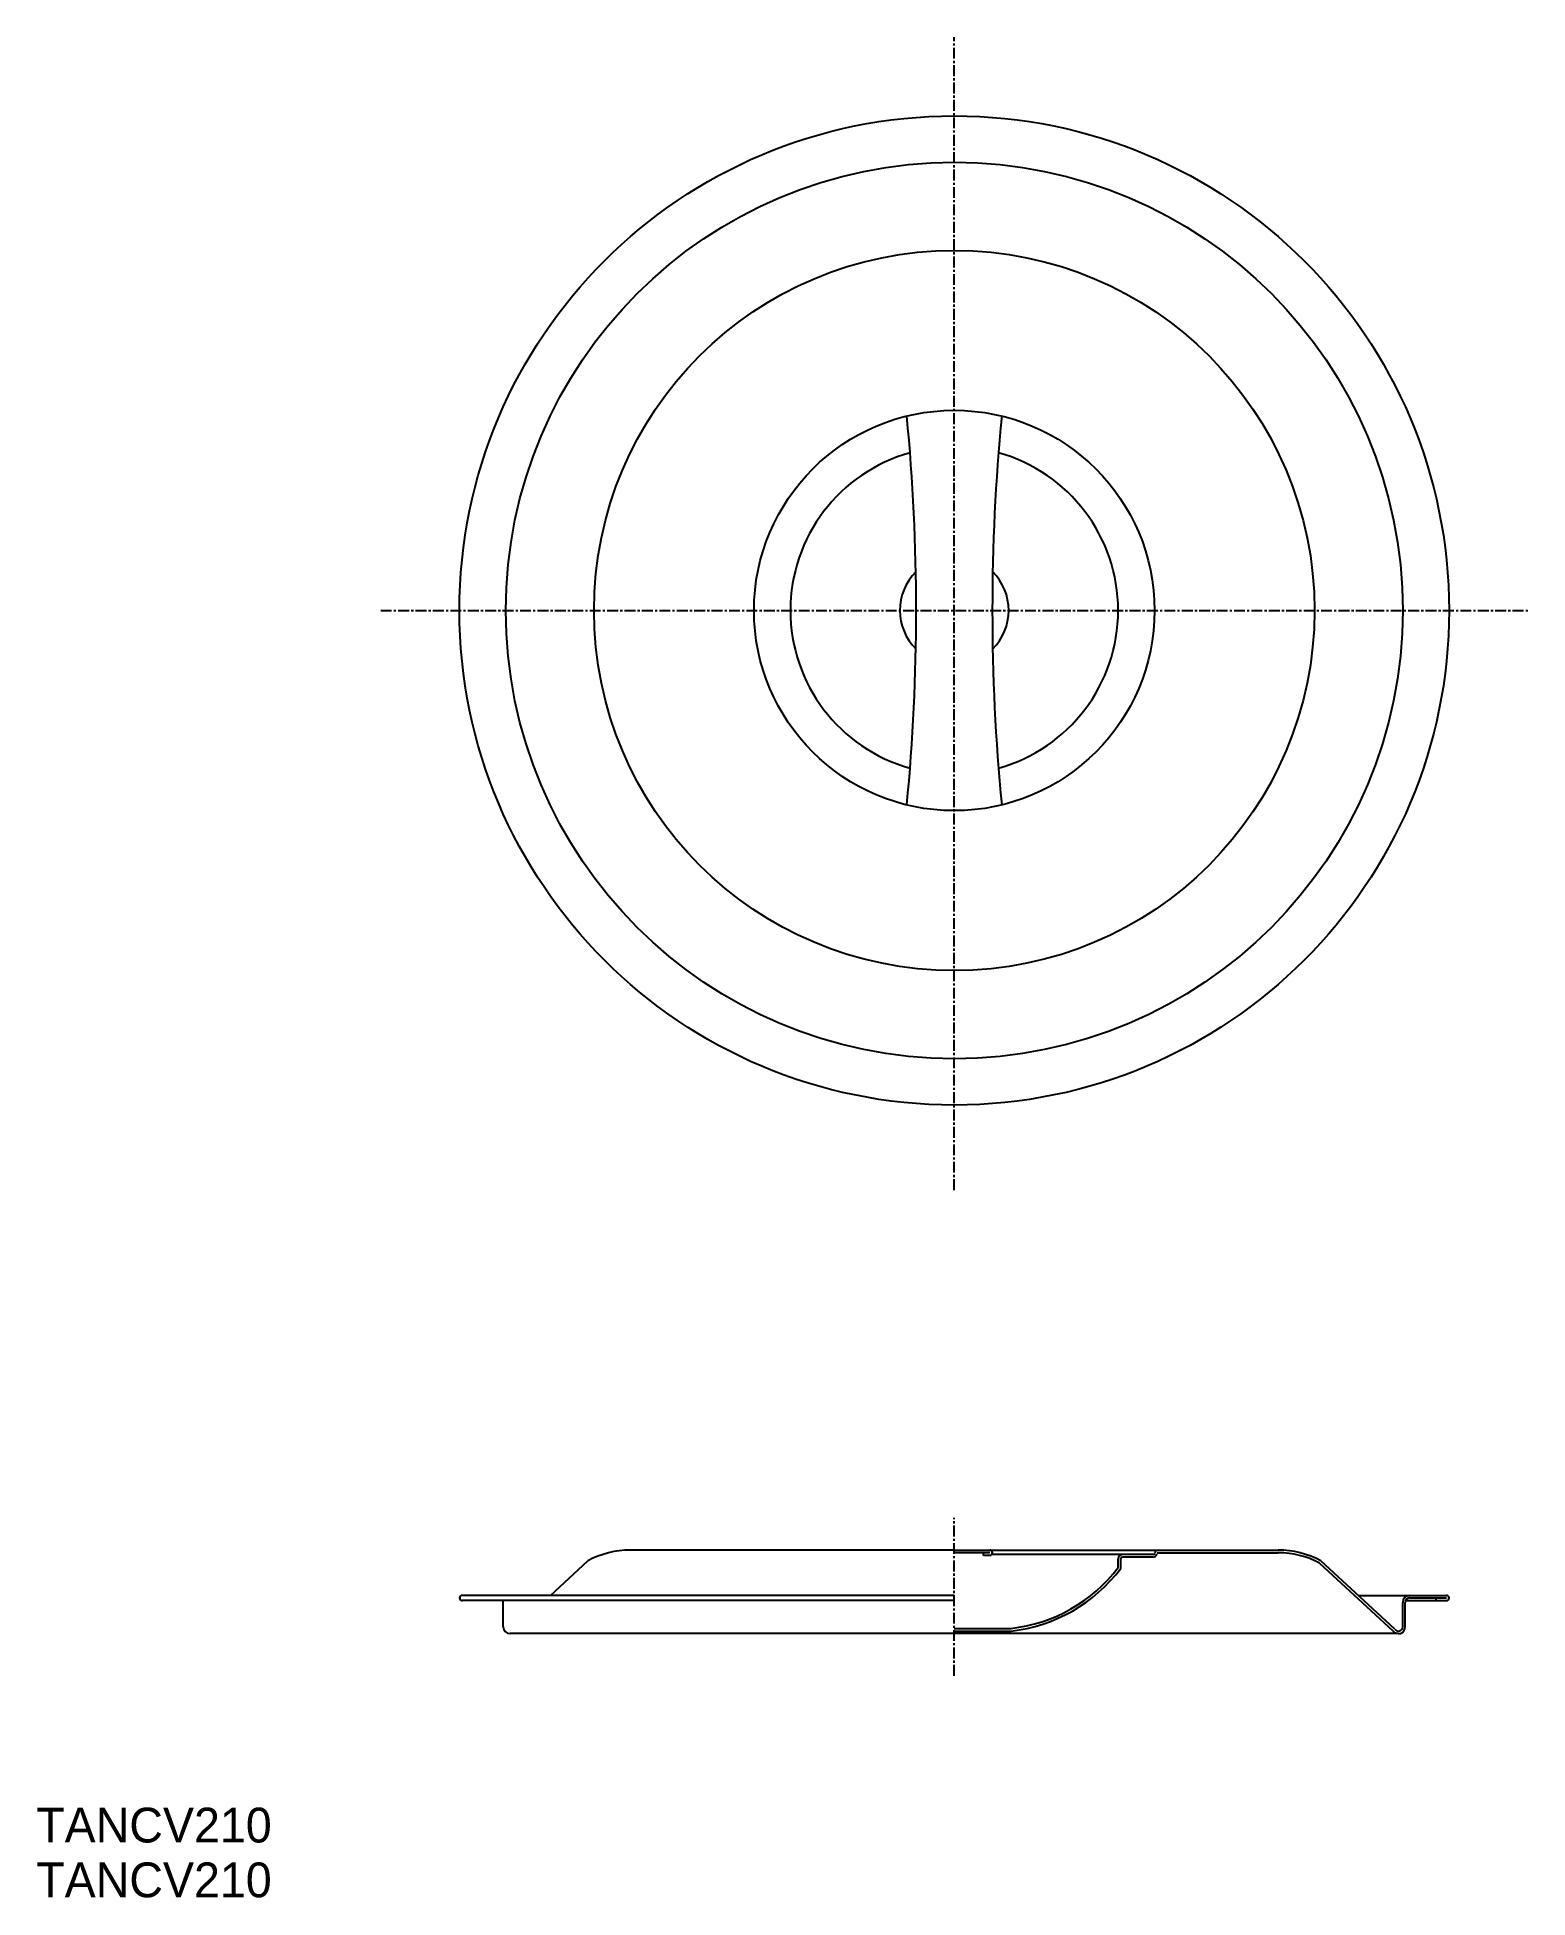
# Model space of a CAD drawing. Extents: x 18 to 360, y 55 to 482.
import ezdxf

# ---------------------------------------------------------------- set-up
doc = ezdxf.new("R2010")
doc.units = 0
doc.header["$LTSCALE"] = 2
doc.linetypes.add('CENTER', pattern=[2, 1.25, -0.25, 0.25, -0.25])
doc.layers.get('0').update_dxf_attribs({"linetype": 'CONTINUOUS'})
doc.layers.add('CENTER', color=1, linetype='CENTER')

msp = doc.modelspace()

# ---------------------------------------------------------------- linework, layer by layer
at = {"color": 7, "linetype": 'CONTINUOUS'}
for p, q in [((228.36, 134.61), (153.93, 134.61)), ((228.36, 134.61), (302.79, 134.61)), ((236.51, 134.01), (228.36, 134.01)), ((235.11, 133.41), (235.11, 134.01)), ((236.51, 133.41), (235.11, 133.41)), ((274.01, 133.61), (236.95, 133.61)), ((266.01, 130.61), (266.01, 132.61)), ((266.61, 130.41), (266.61, 132.61)), ((273.96, 133.01), (267.01, 133.01)), ((275.3, 134.01), (302.79, 134.01)), ((135.58, 124.21), (144.17, 132.16)), ((312.26, 131.63), (329.03, 116.11)), ((329.53, 116.45), (312.54, 132.16)), ((228.36, 124.21), (115.31, 124.21)), ((321.13, 124.21), (341.41, 124.21)), ((228.36, 123.01), (115.31, 123.01)), ((124.76, 117.01), (124.76, 123.01)), ((331.36, 117.01), (331.36, 122.61)), ((331.96, 117.01), (331.96, 122.61)), ((332.04, 123.01), (341.41, 123.01)), ((332.96, 123.61), (341.41, 123.61)), ((339.01, 123.61), (339.01, 123.01)), ((228.36, 116.61), (241.36, 116.61)), ((228.36, 116.01), (241.36, 116.01)), ((330.36, 115.41), (126.36, 115.41))]:
    msp.add_line(p, q, dxfattribs=at)
for radius in [113.65, 103, 82.75, 46]:
    msp.add_circle((228.36, 350.54), radius, dxfattribs=at)
for centre, radius, start, end in [((-245.93, 350.54), 465.54, 354.4913, 5.5087), ((702.64, 350.54), 465.54, 174.4913, 185.5087), ((228.36, 350.54), 37.65, 105.6614, 254.3386), ((228.36, 350.54), 37.65, 285.6614, 74.3386), ((228.36, 350.54), 12.5, 134.9687, 225.0313), ((228.36, 350.54), 12.5, 314.9687, 45.0313), ((153.93, 114.01), 20.6, 90, 118.2659), ((236.51, 134.01), 0.6, 270, 90), ((267.01, 132.61), 1, 90, 180), ((267.01, 132.61), 0.4, 90, 180), ((273.96, 134.01), 1, 270, 343.3985), ((274.01, 134.01), 0.4, 270, 343.3985), ((275.36, 133.61), 1, 90, 163.3985), ((275.3, 133.61), 0.4, 90, 163.3985), ((302.79, 114.01), 20.6, 61.7341, 90), ((302.79, 114.01), 20, 61.7341, 90), ((237.34, 152.39), 36, 276.408, 322.781), ((237.34, 152.39), 36.6, 276.3552, 323.0984), ((115.31, 123.61), 0.6, 90, 270), ((332.96, 122.61), 1.6, 90, 180), ((341.41, 123.61), 0.6, 270, 90), ((332.96, 122.61), 1, 90, 180), ((126.36, 117.01), 1.6, 180, 270), ((330.36, 117.01), 1.6, 214.2433, 0), ((330.36, 117.01), 1, 214.6532, 0)]:
    msp.add_arc(centre, radius, start, end, dxfattribs=at)
at = {"layer": 'CENTER', "color": 1, "linetype": 'CENTER'}
for p, q in [((228.36, 217.35), (228.36, 482.28)), ((96.62, 350.54), (360.09, 350.54)), ((228.36, 105.73), (228.36, 142.01))]:
    msp.add_line(p, q, dxfattribs=at)

# ---------------------------------------------------------------- texts
for p in [(17.47, 67.42), (17.47, 54.83)]:
    msp.add_text('TANCV210', height=8).set_placement(p)

doc.saveas('drawing.dxf')
